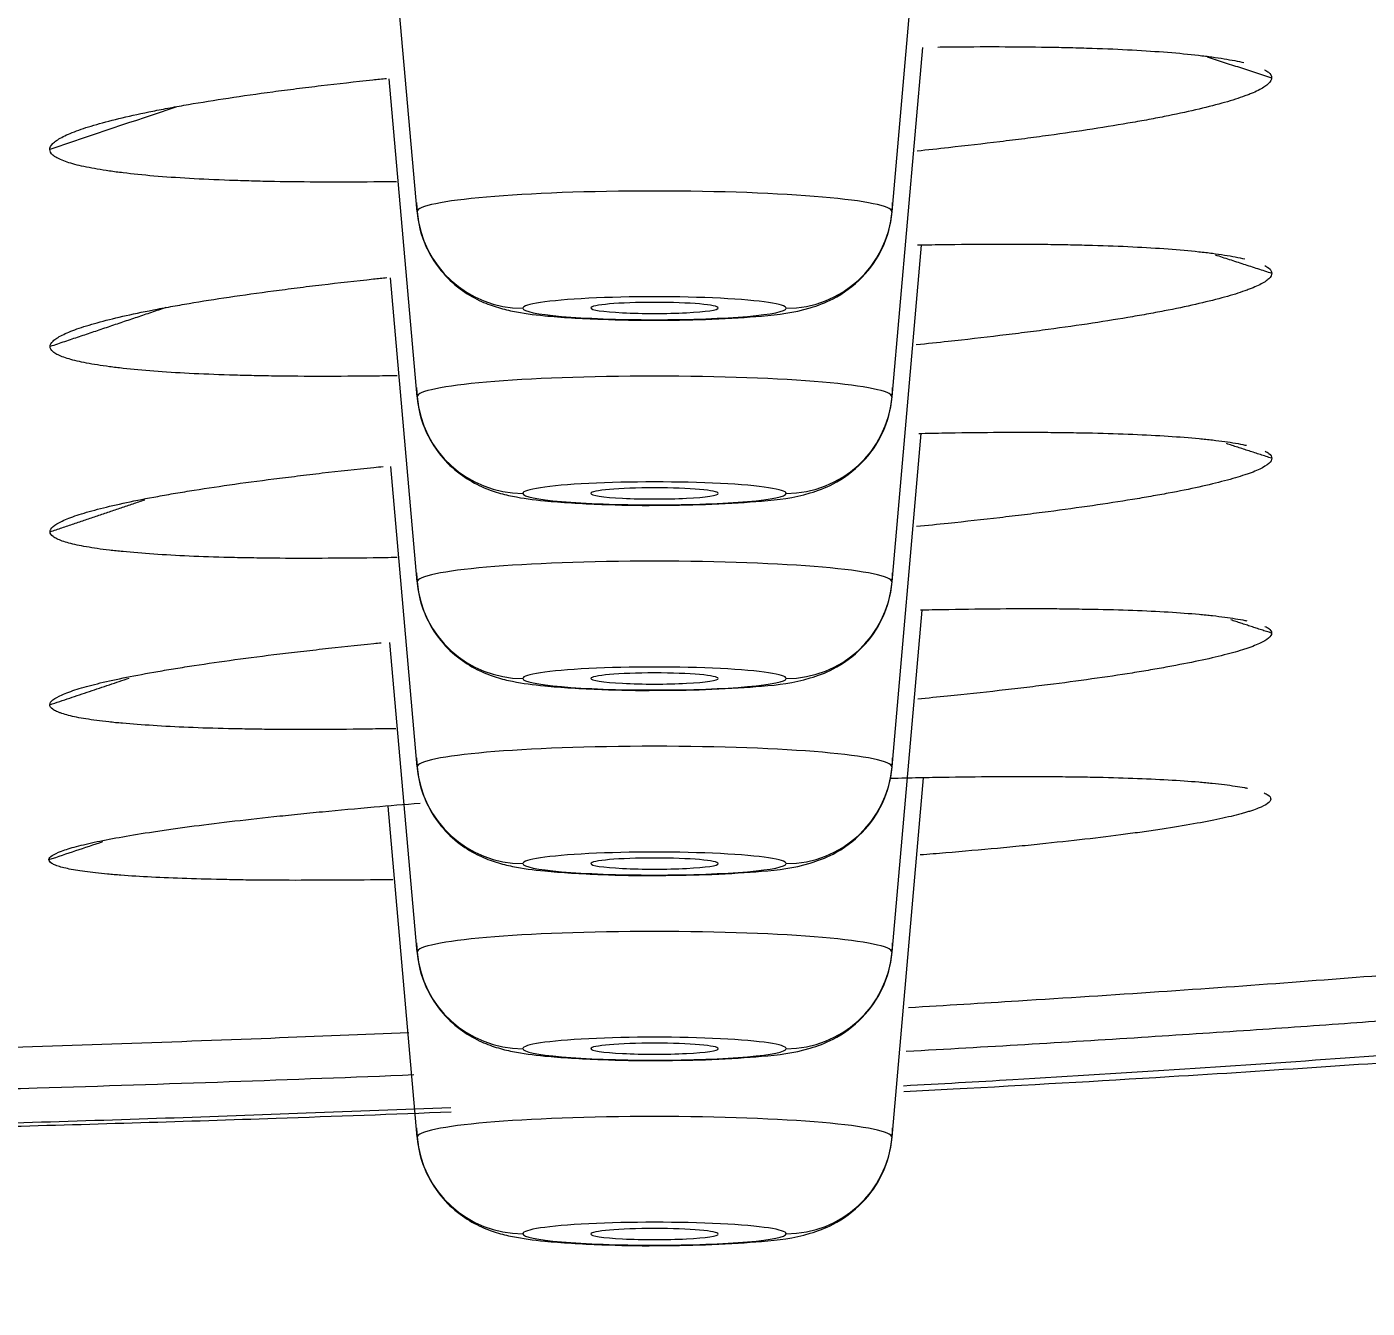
# Model space of a CAD drawing. Header units: millimetres. Extents: x 11618 to 13994, y -5897 to -2537.
# Drawn here: x 12435.41 to 12448.03, y -3608.59 to -3596.52 of the extents above; entities that cross this region are included whole.
import ezdxf

# ---------------------------------------------------------------- set-up
doc = ezdxf.new("R2010")
doc.units = ezdxf.units.MM
doc.layers.add('DIM', color=3, linetype='Continuous', lineweight=13)
doc.styles.get("Standard").update_dxf_attribs({"font": 'arial.ttf'})
doc.dimstyles.get("Standard").update_dxf_attribs({"dimtxt": 0.18, "dimasz": 0.18, "dimexe": 0.18, "dimexo": 0.0625, "dimgap": 0.09, "dimtad": 0, "dimtih": 1, "dimtoh": 1, "dimdec": 1, "dimdsep": 46, "dimtxsty": 'Standard', "dimcen": 0.09, "dimadec": 0, "dimazin": 0, "dimtfac": 1, "dimtdec": 1, "dimtofl": 0, "dimtmove": 0, "dimatfit": 3, "dimfxl": 1, "dimtolj": 1, "dimtzin": 0, "dimarcsym": 0})

# ---------------------------------------------------------------- blocks, each defined once
blk = doc.blocks.new('*D6')
at = {"layer": 'Defpoints', "color": 0, "transparency": 16777216}
for p in [(12196.532, -3594.216), (12466.198, -3594.304), (12466.198, -3664.582)]:
    blk.add_point(p, dxfattribs=at)
at = {"layer": 'DIM', "color": 0, "lineweight": -2, "transparency": 16777216}
for p, q in [((12196.532, -3594.279), (12196.532, -3664.762)), ((12466.198, -3594.366), (12466.198, -3664.762)), ((12214.532, -3664.582), (12448.198, -3664.582)), ((12466.198, -3664.582), (12494.714, -3664.582))]:
    blk.add_line(p, q, dxfattribs=at)
at = {"layer": 'DIM', "color": 0, "transparency": 16777216}
for points in [[(12214.532, -3661.582), (12214.532, -3667.582), (12196.532, -3664.582)], [(12448.198, -3661.582), (12448.198, -3667.582), (12466.198, -3664.582)]]:
    blk.add_solid(points, dxfattribs=at)
at = {"layer": 'DIM', "color": 0, "transparency": 16777216, "insert": (12519.722, -3664.582), "char_height": 18, "attachment_point": 5}
blk.add_mtext('\\A1;270', dxfattribs=at)
blk = doc.blocks.new('*D7')
at = {"layer": 'Defpoints', "color": 0, "transparency": 16777216}
for p in [(12331.318, -3489.71), (12736.437, -5533.88), (12816.946, -5533.88)]:
    blk.add_point(p, dxfattribs=at)
at = {"layer": 'DIM', "color": 0, "lineweight": -2, "transparency": 16777216}
for p, q in [((12331.381, -3489.71), (12817.126, -3489.71)), ((12816.946, -3507.71), (12816.946, -4494.996)), ((12816.946, -5515.88), (12816.946, -4528.595)), ((12736.499, -5533.88), (12817.126, -5533.88))]:
    blk.add_line(p, q, dxfattribs=at)
at = {"layer": 'DIM', "color": 0, "transparency": 16777216}
for points in [[(12813.946, -3507.71), (12819.946, -3507.71), (12816.946, -3489.71)], [(12813.946, -5515.88), (12819.946, -5515.88), (12816.946, -5533.88)]]:
    blk.add_solid(points, dxfattribs=at)
at = {"layer": 'DIM', "color": 3, "transparency": 16777216, "insert": (12816.946, -4511.795), "char_height": 18, "attachment_point": 5}
blk.add_mtext('\\A1;(2280)', dxfattribs=at)

msp = doc.modelspace()

# ---------------------------------------------------------------- linework, layer by layer
at = {"linetype": 'Continuous', "lineweight": 18}
for p, q in [((12443.555, -3598.265), (12443.868, -3594.703)), ((12439.082, -3598.265), (12438.791, -3594.951)), ((12443.555, -3600.008), (12443.844, -3596.719)), ((12439.082, -3600.008), (12438.819, -3597.015)), ((12443.555, -3601.751), (12443.833, -3598.58)), ((12439.082, -3601.751), (12438.831, -3598.889)), ((12443.555, -3603.494), (12443.83, -3600.355)), ((12439.082, -3603.494), (12438.834, -3600.663)), ((12443.555, -3605.238), (12443.838, -3602.017)), ((12439.082, -3605.238), (12438.826, -3602.323)), ((12443.555, -3606.981), (12443.852, -3603.596)), ((12439.082, -3606.981), (12438.809, -3603.864))]:
    msp.add_line(p, q, dxfattribs=at)
at = {"linetype": 'Continuous', "lineweight": 13}
for centre, major_axis, ratio, start_param, end_param in [((12441.318, -3598.265), (-2.236, 0), 0.087156, 3.141593, 6.283185), ((12440.078, -3598.178), (1, 0), 0.996195, 3.228859, 4.712389), ((12442.559, -3598.178), (-1, 0), 0.996195, 1.570796, 3.054326), ((12441.318, -3599.174), (1.24, 0), 0.087156, 0, 3.141593), ((12441.318, -3599.174), (1.24, 0), 0.087156, 3.141593, 6.283185), ((12441.318, -3600.008), (-2.236, 0), 0.087156, 3.141593, 6.283185), ((12440.078, -3599.921), (1, 0), 0.996195, 3.228859, 4.712389), ((12442.559, -3599.921), (-1, 0), 0.996195, 1.570796, 3.054326), ((12441.318, -3600.918), (1.24, 0), 0.087156, 0, 3.141593), ((12441.318, -3600.918), (1.24, 0), 0.087156, 3.141593, 6.283185), ((12441.318, -3601.751), (-2.236, 0), 0.087156, 3.141593, 6.283185), ((12440.078, -3601.665), (1, 0), 0.996195, 3.228859, 4.712389), ((12442.559, -3601.665), (-1, 0), 0.996195, 1.570796, 3.054326), ((12441.318, -3602.661), (1.24, 0), 0.087156, 0, 3.141593), ((12441.318, -3602.661), (1.24, 0), 0.087156, 3.141593, 6.283185), ((12441.318, -3603.494), (-2.236, 0), 0.087156, 3.141593, 6.283185), ((12440.078, -3603.408), (1, 0), 0.996195, 3.228859, 4.712389), ((12442.559, -3603.408), (-1, 0), 0.996195, 1.570796, 3.054326), ((12441.318, -3604.404), (1.24, 0), 0.087156, 0, 3.141593), ((12441.318, -3604.404), (1.24, 0), 0.087156, 3.141593, 6.283185), ((12441.318, -3605.238), (-2.236, 0), 0.087156, 3.141593, 6.283185), ((12440.078, -3605.151), (1, 0), 0.996195, 3.228859, 4.712389), ((12442.559, -3605.151), (-1, 0), 0.996195, 1.570796, 3.054326), ((12441.318, -3606.147), (1.24, 0), 0.087156, 0, 3.141593), ((12441.318, -3606.147), (1.24, 0), 0.087156, 3.141593, 6.283185), ((12441.318, -3606.981), (-2.236, 0), 0.087156, 3.141593, 6.283185), ((12441.318, -3607.89), (1.24, 0), 0.087156, 0, 3.141593), ((12441.318, -3607.89), (1.24, 0), 0.087156, 3.141593, 6.283185)]:
    msp.add_ellipse(centre, major_axis=major_axis, ratio=ratio, start_param=start_param, end_param=end_param, dxfattribs=at)
at = {"linetype": 'Continuous', "lineweight": 18}
for centre, major_axis, ratio, start_param, end_param in [((12441.318, -3599.171), (-0.6, 0), 0.087156, 3.141593, 6.283185), ((12441.318, -3599.171), (-0.6, 0), 0.087156, 0, 3.141593), ((12441.318, -3600.918), (-0.6, 0), 0.087156, 3.141593, 6.283185), ((12441.318, -3600.918), (-0.6, 0), 0.087156, 0, 3.141593), ((12441.318, -3602.661), (-0.6, 0), 0.087156, 3.141593, 6.283185), ((12441.318, -3602.661), (-0.6, 0), 0.087156, 0, 3.141593), ((12441.318, -3604.404), (-0.6, 0), 0.087156, 3.141593, 6.283185), ((12441.318, -3604.404), (-0.6, 0), 0.087156, 0, 3.141593), ((12441.318, -3606.147), (-0.6, 0), 0.087156, 3.141593, 6.283185), ((12441.318, -3606.147), (-0.6, 0), 0.087156, 0, 3.141593), ((12440.078, -3606.894), (1, 0), 0.996195, 3.228859, 4.712389), ((12442.559, -3606.894), (-1, 0), 0.996195, 1.570796, 3.054326), ((12441.318, -3607.893), (-0.6, 0), 0.087156, 3.141593, 6.283185), ((12441.318, -3607.893), (-0.6, 0), 0.087156, 0, 3.141593)]:
    msp.add_ellipse(centre, major_axis=major_axis, ratio=ratio, start_param=start_param, end_param=end_param, dxfattribs=at)
for points, knots in [([(12443.985, -3596.714), (12444.017, -3596.713), (12444.048, -3596.713), (12444.246, -3596.711), (12444.407, -3596.71), (12444.719, -3596.711), (12444.87, -3596.712), (12445.089, -3596.716), (12445.161, -3596.717), (12445.267, -3596.72), (12445.302, -3596.721), (12445.37, -3596.723), (12445.404, -3596.724), (12445.572, -3596.729), (12445.698, -3596.735), (12445.935, -3596.748), (12446.046, -3596.755), (12446.254, -3596.772), (12446.35, -3596.781), (12446.462, -3596.794), (12446.484, -3596.797), (12446.526, -3596.802), (12446.588, -3596.81), (12446.646, -3596.819), (12446.752, -3596.836), (12446.814, -3596.848), (12446.868, -3596.861)], [0, 0, 0, 0, 0.023287, 0.023287, 0.145851, 0.145851, 0.268415, 0.268415, 0.329697, 0.329697, 0.360339, 0.360339, 0.39098, 0.39098, 0.513544, 0.513544, 0.636108, 0.636108, 0.758672, 0.758672, 0.789313, 0.789313, 0.819954, 0.881236, 0.881236, 1, 1, 1, 1]), ([(12447.062, -3596.928), (12447.063, -3596.928), (12447.063, -3596.928), (12447.077, -3596.936), (12447.09, -3596.944), (12447.119, -3596.968), (12447.129, -3596.986), (12447.129, -3597.003)], [0, 0, 0, 0, 0.003984, 0.003984, 0.335989, 0.335989, 1, 1, 1, 1]), ([(12435.624, -3597.679), (12435.624, -3597.66), (12435.633, -3597.642), (12435.671, -3597.604), (12435.727, -3597.565), (12435.82, -3597.525), (12435.931, -3597.483), (12435.994, -3597.463), (12436.138, -3597.422), (12436.218, -3597.401), (12436.394, -3597.359), (12436.49, -3597.338), (12436.62, -3597.312), (12436.646, -3597.307), (12436.701, -3597.297), (12436.728, -3597.291), (12436.813, -3597.276), (12436.871, -3597.265), (12437.049, -3597.234), (12437.175, -3597.214), (12437.439, -3597.174), (12437.578, -3597.154), (12437.796, -3597.125), (12437.871, -3597.116), (12437.984, -3597.101), (12438.023, -3597.097), (12438.1, -3597.087), (12438.14, -3597.082), (12438.337, -3597.059), (12438.499, -3597.041), (12438.708, -3597.018), (12438.751, -3597.014), (12438.795, -3597.009)], [0, 0, 0, 0, 0.08881, 0.08881, 0.17762, 0.26643, 0.26643, 0.35524, 0.35524, 0.44405, 0.44405, 0.53286, 0.53286, 0.555062, 0.555062, 0.577265, 0.577265, 0.62167, 0.62167, 0.71048, 0.71048, 0.799289, 0.799289, 0.843694, 0.843694, 0.865897, 0.865897, 0.888099, 0.888099, 0.976909, 0.976909, 1, 1, 1, 1]), ([(12447.129, -3597.003), (12447.129, -3597.021), (12447.12, -3597.039), (12447.082, -3597.076), (12447.054, -3597.096), (12446.998, -3597.125), (12446.977, -3597.135), (12446.942, -3597.15), (12446.93, -3597.155), (12446.904, -3597.165), (12446.891, -3597.17), (12446.822, -3597.195), (12446.758, -3597.216), (12446.614, -3597.257), (12446.534, -3597.278), (12446.357, -3597.319), (12446.261, -3597.34), (12446.131, -3597.367), (12446.104, -3597.372), (12446.05, -3597.382), (12446.022, -3597.388), (12445.937, -3597.404), (12445.88, -3597.414), (12445.701, -3597.445), (12445.575, -3597.466), (12445.311, -3597.507), (12445.172, -3597.527), (12444.954, -3597.557), (12444.879, -3597.567), (12444.766, -3597.582), (12444.727, -3597.586), (12444.65, -3597.596), (12444.61, -3597.601), (12444.413, -3597.625), (12444.252, -3597.644), (12443.989, -3597.673), (12443.89, -3597.684), (12443.79, -3597.694)], [0, 0, 0, 0, 0.086296, 0.086296, 0.172592, 0.172592, 0.21574, 0.21574, 0.237314, 0.237314, 0.258889, 0.258889, 0.345185, 0.345185, 0.431481, 0.431481, 0.517777, 0.517777, 0.539351, 0.539351, 0.560925, 0.560925, 0.604073, 0.604073, 0.690369, 0.690369, 0.776666, 0.776666, 0.819814, 0.819814, 0.841388, 0.841388, 0.862962, 0.862962, 0.949258, 0.949258, 1, 1, 1, 1]), ([(12438.888, -3597.982), (12438.816, -3597.983), (12438.745, -3597.984), (12438.51, -3597.986), (12438.349, -3597.987), (12438.036, -3597.985), (12437.885, -3597.984), (12437.666, -3597.98), (12437.594, -3597.978), (12437.488, -3597.975), (12437.453, -3597.974), (12437.385, -3597.972), (12437.351, -3597.971), (12437.183, -3597.965), (12437.057, -3597.959), (12436.82, -3597.945), (12436.709, -3597.938), (12436.5, -3597.92), (12436.404, -3597.91), (12436.292, -3597.896), (12436.27, -3597.894), (12436.227, -3597.888), (12436.165, -3597.879), (12436.107, -3597.87), (12435.999, -3597.852), (12435.935, -3597.839), (12435.825, -3597.811), (12435.778, -3597.796), (12435.721, -3597.772), (12435.704, -3597.764), (12435.675, -3597.748), (12435.663, -3597.74), (12435.634, -3597.714), (12435.624, -3597.697), (12435.624, -3597.679)], [0, 0, 0, 0, 0.036988, 0.036988, 0.124535, 0.124535, 0.212081, 0.212081, 0.255855, 0.255855, 0.277741, 0.277741, 0.299628, 0.299628, 0.387174, 0.387174, 0.474721, 0.474721, 0.562267, 0.562267, 0.584154, 0.584154, 0.606041, 0.649814, 0.649814, 0.73736, 0.73736, 0.824907, 0.824907, 0.86868, 0.86868, 0.912453, 0.912453, 1, 1, 1, 1]), ([(12439.078, -3598.178), (12439.08, -3598.316), (12439.124, -3598.54), (12439.288, -3598.815), (12439.475, -3598.993), (12439.663, -3599.104), (12439.836, -3599.168), (12440.032, -3599.215), (12440.312, -3599.252), (12440.769, -3599.279), (12441.171, -3599.289), (12441.348, -3599.286), (12441.357, -3599.286)], [0, 0, 0, 0, 0.122527, 0.215408, 0.294634, 0.364592, 0.427727, 0.496738, 0.634659, 0.831916, 0.991471, 1, 1, 1, 1]), ([(12441.357, -3599.286), (12441.535, -3599.286), (12441.88, -3599.28), (12442.384, -3599.245), (12442.674, -3599.213), (12443.021, -3599.089), (12443.283, -3598.9), (12443.483, -3598.611), (12443.552, -3598.355), (12443.559, -3598.207), (12443.559, -3598.178)], [0, 0, 0, 0, 0.162675, 0.337768, 0.550867, 0.638384, 0.752048, 0.857541, 0.972916, 1, 1, 1, 1]), ([(12443.793, -3598.578), (12443.806, -3598.577), (12443.905, -3598.576), (12444.002, -3598.574), (12444.251, -3598.571), (12444.412, -3598.57), (12444.724, -3598.569), (12444.875, -3598.57), (12445.094, -3598.573), (12445.166, -3598.574), (12445.271, -3598.576), (12445.306, -3598.577), (12445.375, -3598.579), (12445.409, -3598.579), (12445.576, -3598.584), (12445.702, -3598.589), (12445.939, -3598.601), (12446.161, -3598.614), (12446.354, -3598.632), (12446.465, -3598.644), (12446.487, -3598.646), (12446.53, -3598.651), (12446.592, -3598.659), (12446.649, -3598.667), (12446.757, -3598.684), (12446.821, -3598.696), (12446.876, -3598.709), (12446.877, -3598.709), (12446.878, -3598.709)], [0, 0, 0, 0, 0.009023, 0.067233, 0.067233, 0.183654, 0.183654, 0.300076, 0.300076, 0.358286, 0.358286, 0.387391, 0.387391, 0.416497, 0.416497, 0.532918, 0.532918, 0.649339, 0.76576, 0.76576, 0.794866, 0.794866, 0.823971, 0.882181, 0.882181, 0.998603, 0.998603, 1, 1, 1, 1]), ([(12435.627, -3599.535), (12435.627, -3599.518), (12435.636, -3599.501), (12435.674, -3599.465), (12435.731, -3599.428), (12435.824, -3599.389), (12435.935, -3599.35), (12435.999, -3599.33), (12436.143, -3599.29), (12436.223, -3599.27), (12436.399, -3599.23), (12436.495, -3599.21), (12436.625, -3599.184), (12436.652, -3599.179), (12436.706, -3599.169), (12436.734, -3599.164), (12436.819, -3599.149), (12436.877, -3599.139), (12437.055, -3599.108), (12437.181, -3599.088), (12437.446, -3599.049), (12437.585, -3599.029), (12437.803, -3599.001), (12437.877, -3598.991), (12437.991, -3598.977), (12438.029, -3598.972), (12438.107, -3598.962), (12438.146, -3598.958), (12438.344, -3598.934), (12438.506, -3598.916), (12438.713, -3598.894), (12438.756, -3598.889), (12438.798, -3598.885)], [0, 0, 0, 0, 0.088857, 0.088857, 0.177715, 0.266572, 0.266572, 0.355429, 0.355429, 0.444286, 0.444286, 0.533144, 0.533144, 0.555358, 0.555358, 0.577572, 0.577572, 0.622001, 0.622001, 0.710858, 0.710858, 0.799716, 0.799716, 0.844144, 0.844144, 0.866359, 0.866359, 0.888573, 0.888573, 0.97743, 0.97743, 1, 1, 1, 1]), ([(12447.13, -3598.844), (12447.131, -3598.861), (12447.121, -3598.879), (12447.083, -3598.915), (12447.055, -3598.933), (12446.998, -3598.962), (12446.977, -3598.971), (12446.943, -3598.986), (12446.93, -3598.991), (12446.905, -3599), (12446.891, -3599.005), (12446.822, -3599.03), (12446.758, -3599.05), (12446.614, -3599.09), (12446.533, -3599.11), (12446.357, -3599.151), (12446.261, -3599.172), (12446.13, -3599.197), (12446.103, -3599.202), (12446.049, -3599.213), (12446.021, -3599.218), (12445.937, -3599.233), (12445.879, -3599.244), (12445.7, -3599.274), (12445.574, -3599.295), (12445.309, -3599.335), (12445.17, -3599.354), (12444.952, -3599.384), (12444.878, -3599.394), (12444.764, -3599.408), (12444.726, -3599.413), (12444.648, -3599.423), (12444.609, -3599.427), (12444.411, -3599.451), (12444.25, -3599.47), (12443.985, -3599.498), (12443.885, -3599.509), (12443.783, -3599.519)], [0, 0, 0, 0, 0.086214, 0.086214, 0.172429, 0.172429, 0.215536, 0.215536, 0.237089, 0.237089, 0.258643, 0.258643, 0.344857, 0.344857, 0.431072, 0.431072, 0.517286, 0.517286, 0.53884, 0.53884, 0.560393, 0.560393, 0.6035, 0.6035, 0.689715, 0.689715, 0.775929, 0.775929, 0.819036, 0.819036, 0.84059, 0.84059, 0.862143, 0.862143, 0.948358, 0.948358, 1, 1, 1, 1]), ([(12447.065, -3598.771), (12447.065, -3598.771), (12447.065, -3598.771), (12447.079, -3598.779), (12447.091, -3598.787), (12447.121, -3598.81), (12447.13, -3598.827), (12447.13, -3598.844)], [0, 0, 0, 0, 0.002326, 0.002326, 0.334884, 0.334884, 1, 1, 1, 1]), ([(12438.896, -3599.81), (12438.821, -3599.811), (12438.747, -3599.812), (12438.508, -3599.815), (12438.347, -3599.816), (12438.035, -3599.816), (12437.884, -3599.815), (12437.664, -3599.812), (12437.593, -3599.81), (12437.487, -3599.808), (12437.452, -3599.807), (12437.383, -3599.805), (12437.349, -3599.804), (12437.182, -3599.799), (12437.056, -3599.794), (12436.819, -3599.782), (12436.708, -3599.775), (12436.5, -3599.759), (12436.403, -3599.75), (12436.292, -3599.738), (12436.27, -3599.735), (12436.227, -3599.73), (12436.165, -3599.722), (12436.108, -3599.714), (12435.999, -3599.697), (12435.936, -3599.685), (12435.826, -3599.659), (12435.779, -3599.645), (12435.723, -3599.623), (12435.706, -3599.616), (12435.677, -3599.601), (12435.665, -3599.593), (12435.636, -3599.569), (12435.627, -3599.553), (12435.627, -3599.535)], [0, 0, 0, 0, 0.038672, 0.038672, 0.126065, 0.126065, 0.213459, 0.213459, 0.257155, 0.257155, 0.279004, 0.279004, 0.300852, 0.300852, 0.388246, 0.388246, 0.475639, 0.475639, 0.563033, 0.563033, 0.584881, 0.584881, 0.606729, 0.650426, 0.650426, 0.73782, 0.73782, 0.825213, 0.825213, 0.86891, 0.86891, 0.912607, 0.912607, 1, 1, 1, 1]), ([(12439.078, -3599.921), (12439.08, -3600.059), (12439.124, -3600.283), (12439.288, -3600.559), (12439.475, -3600.736), (12439.663, -3600.847), (12439.836, -3600.912), (12440.032, -3600.958), (12440.312, -3600.995), (12440.769, -3601.022), (12441.171, -3601.033), (12441.348, -3601.029), (12441.357, -3601.029)], [0, 0, 0, 0, 0.122527, 0.215408, 0.294634, 0.364592, 0.427727, 0.496738, 0.634659, 0.831916, 0.991471, 1, 1, 1, 1]), ([(12441.357, -3601.029), (12441.535, -3601.029), (12441.88, -3601.023), (12442.384, -3600.988), (12442.674, -3600.957), (12443.021, -3600.832), (12443.283, -3600.644), (12443.483, -3600.354), (12443.552, -3600.098), (12443.559, -3599.95), (12443.559, -3599.921)], [0, 0, 0, 0, 0.162675, 0.337768, 0.550867, 0.638384, 0.752048, 0.857541, 0.972916, 1, 1, 1, 1]), ([(12443.808, -3600.353), (12443.817, -3600.353), (12443.912, -3600.351), (12444.004, -3600.349), (12444.253, -3600.345), (12444.414, -3600.343), (12444.726, -3600.341), (12444.877, -3600.342), (12445.096, -3600.343), (12445.167, -3600.344), (12445.273, -3600.346), (12445.308, -3600.346), (12445.376, -3600.347), (12445.41, -3600.348), (12445.577, -3600.352), (12445.703, -3600.356), (12445.94, -3600.366), (12446.051, -3600.372), (12446.259, -3600.385), (12446.356, -3600.393), (12446.468, -3600.403), (12446.489, -3600.406), (12446.532, -3600.41), (12446.594, -3600.417), (12446.651, -3600.424), (12446.76, -3600.439), (12446.828, -3600.451), (12446.886, -3600.464), (12446.891, -3600.465)], [0, 0, 0, 0, 0.006083, 0.064013, 0.064013, 0.179875, 0.179875, 0.295736, 0.295736, 0.353667, 0.353667, 0.382632, 0.382632, 0.411598, 0.411598, 0.527459, 0.527459, 0.643321, 0.643321, 0.759182, 0.759182, 0.788148, 0.788148, 0.817113, 0.875044, 0.875044, 0.990905, 1, 1, 1, 1]), ([(12447.067, -3600.52), (12447.081, -3600.527), (12447.093, -3600.534), (12447.121, -3600.556), (12447.131, -3600.571), (12447.13, -3600.587)], [0, 0, 0, 0, 0.328633, 0.328633, 1, 1, 1, 1]), ([(12447.13, -3600.587), (12447.13, -3600.603), (12447.121, -3600.62), (12447.083, -3600.654), (12447.054, -3600.671), (12446.998, -3600.698), (12446.977, -3600.707), (12446.942, -3600.721), (12446.93, -3600.725), (12446.905, -3600.734), (12446.891, -3600.739), (12446.822, -3600.762), (12446.758, -3600.781), (12446.613, -3600.819), (12446.533, -3600.839), (12446.356, -3600.877), (12446.26, -3600.897), (12446.129, -3600.921), (12446.103, -3600.926), (12446.048, -3600.936), (12446.02, -3600.941), (12445.936, -3600.956), (12445.878, -3600.966), (12445.699, -3600.995), (12445.573, -3601.014), (12445.309, -3601.053), (12445.17, -3601.072), (12444.951, -3601.1), (12444.877, -3601.11), (12444.763, -3601.124), (12444.725, -3601.128), (12444.647, -3601.138), (12444.608, -3601.142), (12444.41, -3601.165), (12444.249, -3601.183), (12443.985, -3601.211), (12443.886, -3601.221), (12443.786, -3601.231)], [0, 0, 0, 0, 0.086281, 0.086281, 0.172563, 0.172563, 0.215703, 0.215703, 0.237273, 0.237273, 0.258844, 0.258844, 0.345125, 0.345125, 0.431406, 0.431406, 0.517688, 0.517688, 0.539258, 0.539258, 0.560828, 0.560828, 0.603969, 0.603969, 0.69025, 0.69025, 0.776531, 0.776531, 0.819672, 0.819672, 0.841242, 0.841242, 0.862813, 0.862813, 0.949094, 0.949094, 1, 1, 1, 1]), ([(12435.627, -3601.279), (12435.627, -3601.263), (12435.637, -3601.246), (12435.675, -3601.213), (12435.732, -3601.178), (12435.825, -3601.142), (12435.936, -3601.105), (12436.001, -3601.086), (12436.145, -3601.048), (12436.225, -3601.03), (12436.402, -3600.991), (12436.498, -3600.972), (12436.629, -3600.948), (12436.655, -3600.943), (12436.71, -3600.933), (12436.737, -3600.928), (12436.822, -3600.914), (12436.88, -3600.904), (12437.059, -3600.875), (12437.184, -3600.856), (12437.449, -3600.818), (12437.588, -3600.8), (12437.806, -3600.772), (12437.88, -3600.763), (12437.994, -3600.749), (12438.032, -3600.744), (12438.11, -3600.735), (12438.149, -3600.73), (12438.347, -3600.708), (12438.509, -3600.69), (12438.703, -3600.67), (12438.733, -3600.667), (12438.762, -3600.664)], [0, 0, 0, 0, 0.089481, 0.089481, 0.178963, 0.268444, 0.268444, 0.357926, 0.357926, 0.447407, 0.447407, 0.536889, 0.536889, 0.559259, 0.559259, 0.581629, 0.581629, 0.62637, 0.62637, 0.715852, 0.715852, 0.805333, 0.805333, 0.850074, 0.850074, 0.872444, 0.872444, 0.894815, 0.894815, 0.984296, 0.984296, 1, 1, 1, 1]), ([(12438.894, -3601.522), (12438.818, -3601.523), (12438.744, -3601.524), (12438.504, -3601.528), (12438.343, -3601.529), (12438.031, -3601.53), (12437.88, -3601.53), (12437.662, -3601.528), (12437.59, -3601.527), (12437.484, -3601.525), (12437.45, -3601.525), (12437.381, -3601.523), (12437.347, -3601.522), (12437.18, -3601.518), (12437.054, -3601.514), (12436.818, -3601.503), (12436.706, -3601.497), (12436.499, -3601.483), (12436.402, -3601.475), (12436.291, -3601.464), (12436.269, -3601.462), (12436.226, -3601.458), (12436.164, -3601.45), (12436.107, -3601.443), (12435.999, -3601.427), (12435.935, -3601.416), (12435.825, -3601.393), (12435.779, -3601.38), (12435.722, -3601.36), (12435.706, -3601.353), (12435.677, -3601.339), (12435.665, -3601.332), (12435.636, -3601.31), (12435.626, -3601.295), (12435.627, -3601.279)], [0, 0, 0, 0, 0.03884, 0.03884, 0.126218, 0.126218, 0.213596, 0.213596, 0.257285, 0.257285, 0.27913, 0.27913, 0.300974, 0.300974, 0.388352, 0.388352, 0.475731, 0.475731, 0.563109, 0.563109, 0.584953, 0.584953, 0.606798, 0.650487, 0.650487, 0.737865, 0.737865, 0.825244, 0.825244, 0.868933, 0.868933, 0.912622, 0.912622, 1, 1, 1, 1]), ([(12439.078, -3601.665), (12439.08, -3601.802), (12439.124, -3602.026), (12439.288, -3602.302), (12439.475, -3602.479), (12439.663, -3602.59), (12439.836, -3602.655), (12440.032, -3602.701), (12440.312, -3602.738), (12440.769, -3602.765), (12441.171, -3602.776), (12441.348, -3602.772), (12441.357, -3602.772)], [0, 0, 0, 0, 0.122527, 0.215408, 0.294634, 0.364592, 0.427727, 0.496738, 0.634659, 0.831916, 0.991471, 1, 1, 1, 1]), ([(12441.357, -3602.772), (12441.535, -3602.772), (12441.88, -3602.766), (12442.384, -3602.731), (12442.674, -3602.7), (12443.021, -3602.575), (12443.283, -3602.387), (12443.483, -3602.097), (12443.552, -3601.841), (12443.559, -3601.693), (12443.559, -3601.665)], [0, 0, 0, 0, 0.162675, 0.337768, 0.550867, 0.638384, 0.752048, 0.857541, 0.972916, 1, 1, 1, 1]), ([(12443.824, -3602.015), (12443.828, -3602.015), (12443.918, -3602.013), (12444.006, -3602.011), (12444.255, -3602.007), (12444.416, -3602.005), (12444.727, -3602.002), (12444.878, -3602.002), (12445.097, -3602.003), (12445.169, -3602.004), (12445.274, -3602.005), (12445.309, -3602.006), (12445.378, -3602.007), (12445.411, -3602.007), (12445.578, -3602.011), (12445.704, -3602.014), (12445.941, -3602.023), (12446.052, -3602.028), (12446.26, -3602.041), (12446.356, -3602.048), (12446.468, -3602.058), (12446.49, -3602.06), (12446.532, -3602.065), (12446.594, -3602.071), (12446.651, -3602.078), (12446.759, -3602.092), (12446.83, -3602.104), (12446.89, -3602.117), (12446.896, -3602.118)], [0, 0, 0, 0, 0.00295, 0.060801, 0.060801, 0.176501, 0.176501, 0.292202, 0.292202, 0.350052, 0.350052, 0.378977, 0.378977, 0.407902, 0.407902, 0.523603, 0.523603, 0.639304, 0.639304, 0.755004, 0.755004, 0.783929, 0.783929, 0.812855, 0.870705, 0.870705, 0.986405, 1, 1, 1, 1]), ([(12447.129, -3602.234), (12447.129, -3602.25), (12447.119, -3602.265), (12447.08, -3602.298), (12447.052, -3602.315), (12446.996, -3602.341), (12446.975, -3602.349), (12446.94, -3602.363), (12446.928, -3602.367), (12446.902, -3602.376), (12446.889, -3602.38), (12446.819, -3602.403), (12446.755, -3602.421), (12446.61, -3602.458), (12446.449, -3602.495), (12446.256, -3602.533), (12446.125, -3602.557), (12446.099, -3602.561), (12446.044, -3602.571), (12446.016, -3602.576), (12445.932, -3602.59), (12445.874, -3602.6), (12445.695, -3602.628), (12445.569, -3602.647), (12445.304, -3602.684), (12445.165, -3602.703), (12444.946, -3602.73), (12444.872, -3602.739), (12444.758, -3602.753), (12444.719, -3602.757), (12444.642, -3602.766), (12444.602, -3602.771), (12444.405, -3602.793), (12444.243, -3602.81), (12443.985, -3602.837), (12443.891, -3602.846), (12443.797, -3602.855)], [0, 0, 0, 0, 0.08652, 0.08652, 0.17304, 0.17304, 0.2163, 0.2163, 0.23793, 0.23793, 0.25956, 0.25956, 0.346081, 0.346081, 0.432601, 0.519121, 0.519121, 0.540751, 0.540751, 0.562381, 0.562381, 0.605641, 0.605641, 0.692161, 0.692161, 0.778681, 0.778681, 0.821941, 0.821941, 0.843572, 0.843572, 0.865202, 0.865202, 0.951722, 0.951722, 1, 1, 1, 1]), ([(12447.066, -3602.17), (12447.08, -3602.176), (12447.092, -3602.183), (12447.12, -3602.204), (12447.129, -3602.219), (12447.129, -3602.234)], [0, 0, 0, 0, 0.327278, 0.327278, 1, 1, 1, 1]), ([(12435.624, -3602.908), (12435.624, -3602.893), (12435.634, -3602.878), (12435.673, -3602.847), (12435.73, -3602.814), (12435.824, -3602.78), (12435.936, -3602.745), (12436, -3602.728), (12436.144, -3602.692), (12436.225, -3602.674), (12436.402, -3602.638), (12436.498, -3602.62), (12436.629, -3602.596), (12436.656, -3602.592), (12436.71, -3602.583), (12436.738, -3602.578), (12436.822, -3602.564), (12436.88, -3602.555), (12437.059, -3602.527), (12437.185, -3602.509), (12437.45, -3602.472), (12437.589, -3602.454), (12437.807, -3602.427), (12437.881, -3602.418), (12437.995, -3602.405), (12438.034, -3602.401), (12438.111, -3602.392), (12438.151, -3602.387), (12438.348, -3602.365), (12438.51, -3602.348), (12438.699, -3602.329), (12438.722, -3602.327), (12438.745, -3602.324)], [0, 0, 0, 0, 0.089775, 0.089775, 0.179549, 0.269324, 0.269324, 0.359099, 0.359099, 0.448873, 0.448873, 0.538648, 0.538648, 0.561092, 0.561092, 0.583535, 0.583535, 0.628423, 0.628423, 0.718197, 0.718197, 0.807972, 0.807972, 0.852859, 0.852859, 0.875303, 0.875303, 0.897747, 0.897747, 0.987521, 0.987521, 1, 1, 1, 1]), ([(12438.882, -3603.134), (12438.808, -3603.135), (12438.735, -3603.136), (12438.498, -3603.139), (12438.337, -3603.141), (12438.025, -3603.142), (12437.874, -3603.142), (12437.655, -3603.14), (12437.583, -3603.139), (12437.478, -3603.137), (12437.443, -3603.137), (12437.375, -3603.135), (12437.341, -3603.135), (12437.174, -3603.131), (12437.048, -3603.127), (12436.812, -3603.117), (12436.701, -3603.111), (12436.493, -3603.098), (12436.397, -3603.091), (12436.286, -3603.081), (12436.264, -3603.079), (12436.221, -3603.075), (12436.159, -3603.068), (12436.102, -3603.061), (12435.994, -3603.047), (12435.931, -3603.037), (12435.821, -3603.015), (12435.775, -3603.003), (12435.728, -3602.987), (12435.719, -3602.984), (12435.703, -3602.978), (12435.695, -3602.975), (12435.674, -3602.965), (12435.662, -3602.958), (12435.633, -3602.938), (12435.624, -3602.923), (12435.624, -3602.908)], [0, 0, 0, 0, 0.038041, 0.038041, 0.125492, 0.125492, 0.212943, 0.212943, 0.256668, 0.256668, 0.278531, 0.278531, 0.300394, 0.300394, 0.387844, 0.387844, 0.475295, 0.475295, 0.562746, 0.562746, 0.584609, 0.584609, 0.606471, 0.650197, 0.650197, 0.737648, 0.737648, 0.825098, 0.825098, 0.846961, 0.846961, 0.868824, 0.868824, 0.912549, 0.912549, 1, 1, 1, 1]), ([(12439.078, -3603.408), (12439.08, -3603.545), (12439.124, -3603.769), (12439.288, -3604.045), (12439.475, -3604.222), (12439.663, -3604.333), (12439.836, -3604.398), (12440.032, -3604.444), (12440.312, -3604.481), (12440.769, -3604.508), (12441.171, -3604.519), (12441.348, -3604.515), (12441.357, -3604.515)], [0, 0, 0, 0, 0.122527, 0.215408, 0.294634, 0.364592, 0.427727, 0.496738, 0.634659, 0.831916, 0.991471, 1, 1, 1, 1]), ([(12441.357, -3604.515), (12441.535, -3604.515), (12441.88, -3604.509), (12442.384, -3604.474), (12442.674, -3604.443), (12443.021, -3604.318), (12443.283, -3604.13), (12443.483, -3603.84), (12443.552, -3603.584), (12443.559, -3603.436), (12443.559, -3603.408)], [0, 0, 0, 0, 0.162675, 0.337768, 0.550867, 0.638384, 0.752048, 0.857541, 0.972916, 1, 1, 1, 1]), ([(12443.71, -3605.759), (12444.059, -3605.738), (12444.856, -3605.69), (12446.066, -3605.611), (12447.323, -3605.522), (12448.515, -3605.429), (12450.054, -3605.3), (12451.856, -3605.129), (12453.507, -3604.943), (12454.714, -3604.787), (12455.561, -3604.667), (12456.322, -3604.548), (12457.033, -3604.425), (12457.689, -3604.299), (12458.287, -3604.169), (12458.8, -3604.042), (12459.186, -3603.932), (12459.473, -3603.839), (12459.685, -3603.763), (12459.87, -3603.689), (12459.991, -3603.634), (12460.063, -3603.598), (12460.096, -3603.581), (12460.128, -3603.565), (12460.158, -3603.548), (12460.187, -3603.532), (12460.215, -3603.515), (12460.242, -3603.499), (12460.268, -3603.482), (12460.292, -3603.466), (12460.315, -3603.45), (12460.338, -3603.434), (12460.359, -3603.418), (12460.378, -3603.402), (12460.391, -3603.391), (12460.397, -3603.386)], [0, 0, 0, 0, 0.037554, 0.086831, 0.135287, 0.182931, 0.22977, 0.327112, 0.4225, 0.473066, 0.521975, 0.569233, 0.614846, 0.665461, 0.714437, 0.761779, 0.807491, 0.835878, 0.863616, 0.890704, 0.917142, 0.923272, 0.929369, 0.935434, 0.941466, 0.947466, 0.953433, 0.959368, 0.96527, 0.97114, 0.976977, 0.982781, 0.988553, 0.994293, 1, 1, 1, 1]), ([(12443.533, -3603.6), (12443.549, -3603.599), (12443.564, -3603.599), (12443.624, -3603.598), (12443.667, -3603.597), (12443.754, -3603.595), (12443.883, -3603.592), (12444.009, -3603.59), (12444.257, -3603.587), (12444.418, -3603.585), (12444.729, -3603.583), (12444.88, -3603.583), (12445.098, -3603.585), (12445.17, -3603.585), (12445.275, -3603.587), (12445.31, -3603.587), (12445.378, -3603.588), (12445.412, -3603.589), (12445.579, -3603.592), (12445.704, -3603.596), (12445.94, -3603.604), (12446.051, -3603.61), (12446.258, -3603.621), (12446.354, -3603.628), (12446.465, -3603.637), (12446.487, -3603.639), (12446.529, -3603.643), (12446.591, -3603.649), (12446.648, -3603.656), (12446.755, -3603.669), (12446.83, -3603.68), (12446.893, -3603.693), (12446.903, -3603.695)], [0, 0, 0, 0, 0.009535, 0.009535, 0.036468, 0.036468, 0.063402, 0.11727, 0.11727, 0.225005, 0.225005, 0.332741, 0.332741, 0.386608, 0.386608, 0.413542, 0.413542, 0.440476, 0.440476, 0.548212, 0.548212, 0.655947, 0.655947, 0.763682, 0.763682, 0.790616, 0.790616, 0.81755, 0.871418, 0.871418, 0.979153, 1, 1, 1, 1]), ([(12443.688, -3606.171), (12444.064, -3606.15), (12444.812, -3606.107), (12445.891, -3606.041), (12446.914, -3605.973), (12447.863, -3605.906), (12448.741, -3605.84), (12449.548, -3605.775), (12450.609, -3605.686), (12451.89, -3605.568), (12453.339, -3605.417), (12454.655, -3605.263), (12455.839, -3605.107), (12456.891, -3604.949), (12457.547, -3604.838), (12457.895, -3604.774), (12457.979, -3604.758), (12458.063, -3604.743), (12458.145, -3604.727), (12458.227, -3604.711), (12458.308, -3604.695), (12458.387, -3604.679), (12458.466, -3604.663), (12458.544, -3604.647), (12458.62, -3604.632), (12458.696, -3604.616), (12458.77, -3604.6), (12458.844, -3604.583), (12458.917, -3604.567), (12458.988, -3604.551), (12459.059, -3604.535), (12459.128, -3604.519), (12459.197, -3604.503), (12459.264, -3604.487), (12459.331, -3604.47), (12459.396, -3604.454), (12459.46, -3604.438), (12459.524, -3604.422), (12459.586, -3604.405), (12459.647, -3604.389), (12459.708, -3604.373), (12459.767, -3604.357), (12459.825, -3604.34), (12459.882, -3604.324), (12459.938, -3604.308), (12459.993, -3604.291), (12460.047, -3604.275), (12460.1, -3604.258), (12460.152, -3604.242), (12460.203, -3604.226), (12460.253, -3604.209), (12460.302, -3604.193), (12460.349, -3604.176), (12460.396, -3604.16), (12460.442, -3604.144), (12460.486, -3604.127), (12460.53, -3604.111), (12460.573, -3604.094), (12460.614, -3604.078), (12460.654, -3604.061), (12460.694, -3604.045), (12460.732, -3604.029), (12460.77, -3604.012), (12460.806, -3603.996), (12460.841, -3603.979), (12460.876, -3603.963), (12460.909, -3603.947), (12460.941, -3603.93), (12460.972, -3603.914), (12461.002, -3603.897), (12461.031, -3603.881), (12461.059, -3603.865), (12461.086, -3603.848), (12461.112, -3603.832), (12461.137, -3603.816), (12461.161, -3603.799), (12461.184, -3603.783), (12461.206, -3603.767), (12461.227, -3603.75), (12461.247, -3603.734), (12461.26, -3603.723), (12461.266, -3603.718)], [0, 0, 0, 0, 0.038466, 0.077266, 0.114318, 0.14959, 0.183053, 0.214686, 0.244471, 0.310961, 0.376162, 0.439967, 0.502283, 0.563032, 0.62215, 0.627961, 0.633771, 0.63958, 0.645388, 0.651195, 0.657, 0.662805, 0.668608, 0.674409, 0.68021, 0.686008, 0.691805, 0.6976, 0.703393, 0.709185, 0.714974, 0.720761, 0.726546, 0.732329, 0.738109, 0.743887, 0.749662, 0.755434, 0.761204, 0.766971, 0.772736, 0.778497, 0.784255, 0.79001, 0.795762, 0.80151, 0.807255, 0.812997, 0.818735, 0.824469, 0.8302, 0.835927, 0.84165, 0.847369, 0.853084, 0.858795, 0.864501, 0.870204, 0.875902, 0.881595, 0.887284, 0.892969, 0.898648, 0.904323, 0.909994, 0.915659, 0.921319, 0.926975, 0.932625, 0.93827, 0.943909, 0.949544, 0.955173, 0.960796, 0.966414, 0.972026, 0.977633, 0.983233, 0.988828, 0.994417, 1, 1, 1, 1]), ([(12447.12, -3603.797), (12447.119, -3603.811), (12447.109, -3603.825), (12447.07, -3603.854), (12447.041, -3603.868), (12446.984, -3603.891), (12446.963, -3603.899), (12446.928, -3603.91), (12446.915, -3603.914), (12446.89, -3603.922), (12446.876, -3603.926), (12446.806, -3603.946), (12446.741, -3603.961), (12446.596, -3603.993), (12446.516, -3604.009), (12446.338, -3604.041), (12446.242, -3604.057), (12446.11, -3604.078), (12446.084, -3604.082), (12446.029, -3604.09), (12446.001, -3604.094), (12445.916, -3604.106), (12445.858, -3604.114), (12445.679, -3604.138), (12445.553, -3604.154), (12445.288, -3604.185), (12445.148, -3604.2), (12444.93, -3604.223), (12444.855, -3604.231), (12444.741, -3604.242), (12444.703, -3604.246), (12444.625, -3604.253), (12444.586, -3604.257), (12444.388, -3604.275), (12444.226, -3604.29), (12443.981, -3604.31), (12443.902, -3604.317), (12443.821, -3604.323)], [0, 0, 0, 0, 0.08715, 0.08715, 0.1743, 0.1743, 0.217874, 0.217874, 0.239662, 0.239662, 0.261449, 0.261449, 0.348599, 0.348599, 0.435749, 0.435749, 0.522899, 0.522899, 0.544686, 0.544686, 0.566473, 0.566473, 0.610048, 0.610048, 0.697198, 0.697198, 0.784348, 0.784348, 0.827923, 0.827923, 0.84971, 0.84971, 0.871498, 0.871498, 0.958647, 0.958647, 1, 1, 1, 1]), ([(12447.058, -3603.739), (12447.058, -3603.739), (12447.058, -3603.739), (12447.072, -3603.745), (12447.084, -3603.751), (12447.111, -3603.77), (12447.121, -3603.783), (12447.12, -3603.797)], [0, 0, 0, 0, 0.002991, 0.002991, 0.335328, 0.335328, 1, 1, 1, 1]), ([(12435.616, -3604.367), (12435.617, -3604.354), (12435.628, -3604.341), (12435.667, -3604.315), (12435.696, -3604.301), (12435.772, -3604.272), (12435.819, -3604.258), (12435.931, -3604.228), (12435.996, -3604.213), (12436.141, -3604.182), (12436.221, -3604.167), (12436.399, -3604.136), (12436.495, -3604.12), (12436.627, -3604.1), (12436.653, -3604.096), (12436.708, -3604.088), (12436.736, -3604.084), (12436.821, -3604.072), (12436.879, -3604.064), (12437.058, -3604.04), (12437.184, -3604.024), (12437.449, -3603.993), (12437.589, -3603.977), (12437.807, -3603.954), (12437.881, -3603.946), (12437.996, -3603.935), (12438.034, -3603.931), (12438.112, -3603.923), (12438.151, -3603.919), (12438.349, -3603.9), (12438.511, -3603.885), (12438.819, -3603.858), (12438.964, -3603.846), (12439.111, -3603.834)], [0, 0, 0, 0, 0.084345, 0.084345, 0.168691, 0.168691, 0.253036, 0.253036, 0.337382, 0.337382, 0.421727, 0.421727, 0.506073, 0.506073, 0.527159, 0.527159, 0.548246, 0.548246, 0.590418, 0.590418, 0.674764, 0.674764, 0.759109, 0.759109, 0.801282, 0.801282, 0.822368, 0.822368, 0.843455, 0.843455, 0.9278, 0.9278, 1, 1, 1, 1]), ([(12443.667, -3606.55), (12443.823, -3606.542), (12444.671, -3606.498), (12446.491, -3606.394), (12448.931, -3606.23), (12451.15, -3606.053), (12452.927, -3605.89), (12454.396, -3605.74), (12455.68, -3605.591), (12456.774, -3605.45), (12457.678, -3605.321), (12458.48, -3605.195), (12459.178, -3605.074), (12459.787, -3604.957), (12460.319, -3604.844), (12460.789, -3604.733), (12461.202, -3604.625), (12461.505, -3604.536), (12461.725, -3604.465), (12461.884, -3604.41), (12462.037, -3604.353), (12462.184, -3604.294), (12462.302, -3604.242), (12462.393, -3604.199), (12462.459, -3604.165), (12462.517, -3604.134), (12462.568, -3604.104), (12462.613, -3604.077), (12462.652, -3604.051), (12462.686, -3604.028), (12462.715, -3604.007), (12462.74, -3603.988), (12462.762, -3603.971), (12462.78, -3603.956), (12462.79, -3603.947), (12462.795, -3603.942)], [0, 0, 0, 0, 0.01464, 0.0803, 0.176355, 0.263932, 0.324108, 0.385509, 0.44814, 0.497303, 0.544323, 0.589203, 0.631941, 0.67114, 0.709149, 0.745967, 0.781597, 0.816039, 0.833082, 0.85077, 0.869101, 0.888076, 0.907692, 0.91902, 0.929686, 0.93969, 0.949033, 0.957716, 0.965737, 0.973098, 0.979799, 0.98584, 0.99122, 0.99594, 1, 1, 1, 1]), ([(12438.853, -3604.556), (12438.783, -3604.557), (12438.713, -3604.558), (12438.479, -3604.56), (12438.318, -3604.561), (12438.007, -3604.562), (12437.856, -3604.562), (12437.638, -3604.561), (12437.566, -3604.56), (12437.461, -3604.559), (12437.426, -3604.558), (12437.358, -3604.557), (12437.324, -3604.556), (12437.158, -3604.553), (12437.032, -3604.55), (12436.796, -3604.542), (12436.686, -3604.537), (12436.479, -3604.527), (12436.383, -3604.521), (12436.272, -3604.512), (12436.251, -3604.51), (12436.208, -3604.507), (12436.147, -3604.501), (12436.09, -3604.496), (12435.983, -3604.484), (12435.92, -3604.475), (12435.811, -3604.457), (12435.765, -3604.447), (12435.718, -3604.434), (12435.71, -3604.431), (12435.693, -3604.426), (12435.686, -3604.423), (12435.665, -3604.415), (12435.653, -3604.409), (12435.625, -3604.392), (12435.616, -3604.38), (12435.616, -3604.367)], [0, 0, 0, 0, 0.03644, 0.03644, 0.124036, 0.124036, 0.211633, 0.211633, 0.255431, 0.255431, 0.27733, 0.27733, 0.299229, 0.299229, 0.386826, 0.386826, 0.474422, 0.474422, 0.562018, 0.562018, 0.583917, 0.583917, 0.605816, 0.649615, 0.649615, 0.737211, 0.737211, 0.824807, 0.824807, 0.846706, 0.846706, 0.868605, 0.868605, 0.912404, 0.912404, 1, 1, 1, 1]), ([(12439.078, -3605.151), (12439.08, -3605.289), (12439.124, -3605.512), (12439.288, -3605.788), (12439.475, -3605.965), (12439.663, -3606.077), (12439.836, -3606.141), (12440.032, -3606.187), (12440.312, -3606.224), (12440.769, -3606.251), (12441.171, -3606.262), (12441.348, -3606.258), (12441.357, -3606.258)], [0, 0, 0, 0, 0.122527, 0.215408, 0.294634, 0.364592, 0.427727, 0.496738, 0.634659, 0.831916, 0.991471, 1, 1, 1, 1]), ([(12441.357, -3606.258), (12441.535, -3606.258), (12441.88, -3606.252), (12442.384, -3606.217), (12442.674, -3606.186), (12443.021, -3606.062), (12443.283, -3605.873), (12443.483, -3605.583), (12443.552, -3605.327), (12443.559, -3605.179), (12443.559, -3605.151)], [0, 0, 0, 0, 0.162675, 0.337768, 0.550867, 0.638384, 0.752048, 0.857541, 0.972916, 1, 1, 1, 1]), ([(12426.923, -3606.316), (12426.956, -3606.316), (12427.021, -3606.315), (12427.12, -3606.314), (12427.218, -3606.312), (12427.316, -3606.311), (12427.414, -3606.31), (12427.512, -3606.309), (12427.61, -3606.307), (12427.708, -3606.306), (12427.806, -3606.304), (12427.903, -3606.303), (12428.001, -3606.302), (12428.098, -3606.3), (12428.196, -3606.299), (12428.293, -3606.297), (12428.39, -3606.296), (12428.488, -3606.294), (12428.585, -3606.293), (12428.682, -3606.291), (12428.778, -3606.289), (12428.875, -3606.288), (12428.972, -3606.286), (12429.068, -3606.284), (12429.165, -3606.283), (12429.261, -3606.281), (12429.358, -3606.279), (12429.454, -3606.278), (12429.55, -3606.276), (12429.646, -3606.274), (12429.742, -3606.272), (12429.838, -3606.271), (12429.934, -3606.269), (12430.029, -3606.267), (12430.125, -3606.265), (12430.22, -3606.263), (12430.316, -3606.261), (12430.411, -3606.259), (12430.506, -3606.257), (12430.601, -3606.255), (12430.696, -3606.253), (12430.791, -3606.251), (12430.886, -3606.249), (12430.98, -3606.247), (12431.075, -3606.245), (12431.169, -3606.243), (12431.264, -3606.241), (12431.358, -3606.239), (12431.452, -3606.237), (12431.546, -3606.235), (12431.64, -3606.233), (12431.734, -3606.231), (12431.827, -3606.228), (12431.921, -3606.226), (12432.014, -3606.224), (12432.108, -3606.222), (12432.201, -3606.219), (12432.294, -3606.217), (12432.387, -3606.215), (12432.48, -3606.212), (12432.573, -3606.21), (12432.666, -3606.208), (12432.758, -3606.205), (12432.851, -3606.203), (12432.943, -3606.201), (12433.035, -3606.198), (12433.127, -3606.196), (12433.689, -3606.181), (12434.723, -3606.151), (12436.22, -3606.102), (12437.651, -3606.05), (12438.575, -3606.012), (12439.004, -3605.994)], [0, 0, 0, 0, 0.007874, 0.015743, 0.023608, 0.031468, 0.039323, 0.047174, 0.055021, 0.062862, 0.070699, 0.078532, 0.08636, 0.094183, 0.102002, 0.109816, 0.117626, 0.125431, 0.133232, 0.141028, 0.14882, 0.156607, 0.16439, 0.172168, 0.179941, 0.187711, 0.195475, 0.203236, 0.210991, 0.218743, 0.226489, 0.234232, 0.24197, 0.249703, 0.257432, 0.265157, 0.272877, 0.280593, 0.288304, 0.296011, 0.303713, 0.311411, 0.319105, 0.326794, 0.334479, 0.34216, 0.349836, 0.357508, 0.365175, 0.372838, 0.380496, 0.388151, 0.3958, 0.403446, 0.411087, 0.418724, 0.426356, 0.433984, 0.441608, 0.449227, 0.456842, 0.464453, 0.472059, 0.479662, 0.487259, 0.494853, 0.502442, 0.510027, 0.633744, 0.759519, 0.887379, 1, 1, 1, 1]), ([(12427.103, -3606.686), (12427.136, -3606.686), (12427.202, -3606.685), (12427.302, -3606.684), (12427.402, -3606.683), (12427.502, -3606.682), (12427.603, -3606.681), (12427.704, -3606.679), (12427.806, -3606.678), (12427.908, -3606.677), (12428.011, -3606.676), (12428.114, -3606.674), (12428.217, -3606.673), (12428.321, -3606.672), (12428.425, -3606.67), (12428.529, -3606.669), (12428.634, -3606.667), (12428.739, -3606.666), (12428.845, -3606.664), (12428.951, -3606.663), (12429.058, -3606.661), (12429.165, -3606.66), (12429.272, -3606.658), (12429.38, -3606.656), (12429.488, -3606.655), (12429.596, -3606.653), (12429.705, -3606.651), (12429.815, -3606.649), (12429.924, -3606.648), (12430.034, -3606.646), (12430.145, -3606.644), (12430.256, -3606.642), (12430.367, -3606.64), (12430.479, -3606.638), (12430.591, -3606.636), (12430.703, -3606.634), (12430.816, -3606.632), (12430.929, -3606.629), (12431.043, -3606.627), (12431.157, -3606.625), (12431.271, -3606.623), (12431.386, -3606.62), (12431.501, -3606.618), (12431.616, -3606.616), (12431.732, -3606.613), (12431.849, -3606.611), (12431.965, -3606.608), (12432.082, -3606.606), (12432.199, -3606.603), (12432.317, -3606.6), (12432.435, -3606.598), (12432.554, -3606.595), (12432.673, -3606.592), (12432.792, -3606.589), (12432.911, -3606.587), (12433.031, -3606.584), (12433.151, -3606.581), (12433.272, -3606.578), (12433.393, -3606.575), (12433.715, -3606.567), (12434.423, -3606.548), (12435.696, -3606.512), (12437.307, -3606.459), (12438.478, -3606.415), (12439.051, -3606.392)], [0, 0, 0, 0, 0.008039, 0.016114, 0.024224, 0.032368, 0.040548, 0.048764, 0.057014, 0.0653, 0.073622, 0.081979, 0.090371, 0.0988, 0.107264, 0.115764, 0.124299, 0.132871, 0.141478, 0.150121, 0.158801, 0.167516, 0.176268, 0.185056, 0.19388, 0.202741, 0.211637, 0.220571, 0.229541, 0.238547, 0.24759, 0.256669, 0.265786, 0.274939, 0.284128, 0.293355, 0.302618, 0.311919, 0.321256, 0.330631, 0.340042, 0.349491, 0.358977, 0.3685, 0.37806, 0.387658, 0.397293, 0.406965, 0.416675, 0.426422, 0.436207, 0.446029, 0.455889, 0.465787, 0.475722, 0.485695, 0.495706, 0.505754, 0.51584, 0.525964, 0.586462, 0.69355, 0.848355, 1, 1, 1, 1]), ([(12427.209, -3607.023), (12427.246, -3607.023), (12427.321, -3607.022), (12427.432, -3607.021), (12427.544, -3607.02), (12427.655, -3607.019), (12427.766, -3607.018), (12427.878, -3607.017), (12427.989, -3607.016), (12428.1, -3607.015), (12428.211, -3607.013), (12428.322, -3607.012), (12428.433, -3607.011), (12428.544, -3607.01), (12428.655, -3607.008), (12428.764, -3607.007), (12428.933, -3607.005), (12429.226, -3607.001), (12429.706, -3606.995), (12430.514, -3606.982), (12431.499, -3606.965), (12433.134, -3606.933), (12435.207, -3606.883), (12437.473, -3606.813), (12438.86, -3606.763), (12439.404, -3606.742)], [0, 0, 0, 0, 0.008859, 0.017717, 0.026575, 0.035431, 0.044287, 0.053142, 0.061997, 0.07085, 0.079703, 0.088555, 0.097407, 0.106258, 0.115108, 0.123957, 0.132267, 0.15564, 0.194075, 0.247571, 0.349961, 0.431856, 0.644709, 0.859065, 1, 1, 1, 1]), ([(12439.078, -3606.894), (12439.08, -3607.032), (12439.124, -3607.256), (12439.288, -3607.531), (12439.475, -3607.708), (12439.663, -3607.82), (12439.836, -3607.884), (12440.032, -3607.93), (12440.312, -3607.967), (12440.769, -3607.994), (12441.171, -3608.005), (12441.348, -3608.002), (12441.357, -3608.001)], [0, 0, 0, 0, 0.122527, 0.215408, 0.294634, 0.364592, 0.427727, 0.496738, 0.634659, 0.831916, 0.991471, 1, 1, 1, 1]), ([(12441.357, -3608.001), (12441.535, -3608.001), (12441.88, -3607.995), (12442.384, -3607.96), (12442.674, -3607.929), (12443.021, -3607.805), (12443.283, -3607.616), (12443.483, -3607.327), (12443.552, -3607.07), (12443.559, -3606.922), (12443.559, -3606.894)], [0, 0, 0, 0, 0.162675, 0.337768, 0.550867, 0.638384, 0.752048, 0.857541, 0.972916, 1, 1, 1, 1])]:
    msp.add_open_spline(points, degree=3, knots=knots, dxfattribs=at)
at = {"linetype": 'Continuous', "lineweight": 13}
for points, degree in [([(12446.522, -3596.807), (12447.129, -3597.003)], 1), ([(12436.81, -3597.279), (12436.414, -3597.413), (12436.019, -3597.546), (12435.624, -3597.679)], 3), ([(12446.597, -3598.671), (12447.13, -3598.844)], 1), ([(12436.717, -3599.168), (12435.627, -3599.535)], 1), ([(12447.13, -3600.587), (12446.703, -3600.449)], 1), ([(12435.627, -3601.279), (12436.519, -3600.978)], 1), ([(12447.129, -3602.234), (12446.744, -3602.109)], 1), ([(12435.624, -3602.908), (12436.372, -3602.657)], 1), ([(12435.616, -3604.367), (12435.785, -3604.31), (12435.954, -3604.254), (12436.123, -3604.197)], 3)]:
    msp.add_open_spline(points, degree=degree, dxfattribs=at)
for points, knots in [([(12461.583, -3604.008), (12461.58, -3604.011), (12461.573, -3604.017), (12461.563, -3604.025), (12461.552, -3604.034), (12461.541, -3604.044), (12461.529, -3604.053), (12461.516, -3604.063), (12461.502, -3604.073), (12461.488, -3604.083), (12461.474, -3604.093), (12461.458, -3604.104), (12461.442, -3604.115), (12461.425, -3604.126), (12461.407, -3604.137), (12461.375, -3604.157), (12461.327, -3604.184), (12461.262, -3604.219), (12461.194, -3604.254), (12461.05, -3604.322), (12460.799, -3604.425), (12460.272, -3604.603), (12459.43, -3604.828), (12458.379, -3605.044), (12457.4, -3605.213), (12456.617, -3605.336), (12455.741, -3605.461), (12454.697, -3605.596), (12453.473, -3605.737), (12452.057, -3605.884), (12450.635, -3606.015), (12449.219, -3606.133), (12447.815, -3606.239), (12446.305, -3606.343), (12444.908, -3606.429), (12444.01, -3606.48), (12443.664, -3606.499)], [0, 0, 0, 0, 0.002854, 0.00579, 0.008806, 0.011904, 0.015083, 0.018342, 0.021683, 0.025106, 0.028609, 0.032193, 0.035859, 0.039606, 0.043434, 0.047343, 0.059496, 0.07141, 0.083086, 0.094523, 0.141006, 0.188202, 0.278443, 0.375381, 0.419715, 0.46582, 0.513698, 0.563353, 0.625321, 0.687755, 0.75067, 0.801658, 0.854405, 0.908918, 0.965204, 1, 1, 1, 1]), ([(12439.4, -3606.703), (12438.95, -3606.721), (12438.061, -3606.756), (12436.719, -3606.804), (12435.384, -3606.846), (12434.042, -3606.884), (12433.088, -3606.908), (12432.529, -3606.921), (12432.366, -3606.925), (12432.203, -3606.929), (12432.038, -3606.932), (12431.872, -3606.936), (12431.705, -3606.939), (12431.536, -3606.943), (12431.367, -3606.946), (12431.196, -3606.95), (12431.024, -3606.953), (12430.85, -3606.957), (12430.676, -3606.96), (12430.5, -3606.963), (12430.323, -3606.966), (12430.145, -3606.97), (12429.965, -3606.973), (12429.785, -3606.976), (12429.603, -3606.979), (12429.42, -3606.982), (12429.236, -3606.985), (12429.051, -3606.987), (12428.864, -3606.99), (12428.676, -3606.993), (12428.487, -3606.996), (12428.297, -3606.998), (12428.106, -3607.001), (12427.913, -3607.003), (12427.719, -3607.006), (12427.524, -3607.008), (12427.328, -3607.01), (12427.197, -3607.012), (12427.131, -3607.012)], [0, 0, 0, 0, 0.116135, 0.227572, 0.338253, 0.448191, 0.557399, 0.570404, 0.583494, 0.596669, 0.609928, 0.623272, 0.636701, 0.650214, 0.663813, 0.677495, 0.691263, 0.705115, 0.719052, 0.733074, 0.747181, 0.761372, 0.775649, 0.79001, 0.804456, 0.818987, 0.833604, 0.848305, 0.863091, 0.877962, 0.892919, 0.90796, 0.923087, 0.938299, 0.953596, 0.968979, 0.984447, 1, 1, 1, 1])]:
    msp.add_open_spline(points, degree=3, knots=knots, dxfattribs=at)

# ---------------------------------------------------------------- dimensions: what is measured, and where the dimension line sits
at = {"layer": 'DIM', "color": 3}
dim = msp.add_linear_dim(base=(12816.946, -5533.88), p1=(12331.318, -3489.71), p2=(12736.437, -5533.88), angle=90, text='(2280)', dimstyle='Standard', override={"dimtxt": 18, "dimasz": 18, "dimgap": 5, "dimclrt": 3}, dxfattribs=at)
dim.commit()
dim.dimension.update_dxf_attribs({"geometry": '*D7', "text_midpoint": (12816.946, -4511.795)})
dim = msp.add_linear_dim(base=(12466.198, -3664.582), p1=(12196.532, -3594.216), p2=(12466.198, -3594.304), text='270', dimstyle='Standard', override={"dimtxt": 18, "dimasz": 18, "dimgap": 5}, dxfattribs=at)
dim.commit()
dim.dimension.update_dxf_attribs({"geometry": '*D6', "text_midpoint": (12519.722, -3664.582), "dimtype": 160})

doc.saveas('drawing.dxf')
